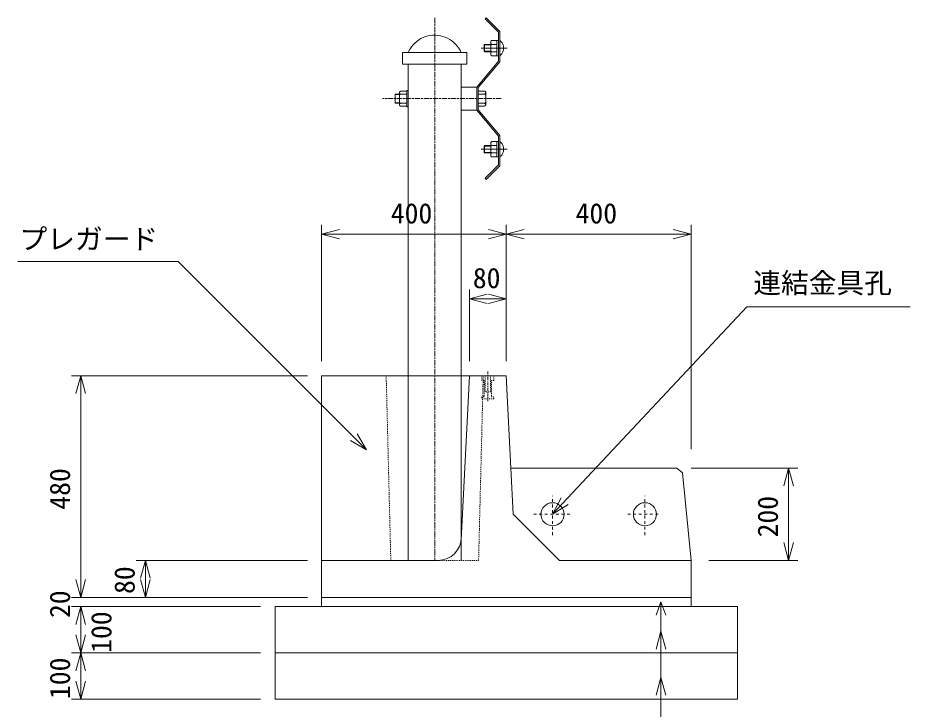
# Model space of a CAD drawing. Units: millimetres, scale not verified. Extents: x -400 to 400, y -275 to 275.
# Drawn here: x 6.1 to 102.6, y 124.6 to 199.5 of the extents above; entities that cross this region are included whole.
import ezdxf
from ezdxf.enums import TextEntityAlignment as Align

# ---------------------------------------------------------------- set-up
doc = ezdxf.new("R2010")
doc.units = ezdxf.units.MM
for name, pattern in [('CHAIN', [18.5, 12, -1.5, 3.5, -1.5]), ('DASHED_DOTTED', [9.25, 6, -1.5, 0.25, -1.5]), ('DASHED_SPACED', [12, 6, -6]), ('DOTTED', [1.75, 0.25, -1.5])]:
    doc.linetypes.add(name, pattern=pattern)
doc.layers.add('0-0', color=7, linetype='Continuous')
doc.layers.add('0-1_現況線', color=1, linetype='Continuous', lineweight=18)
doc.styles.add('ＭＳ ゴシック', font='')
doc.styles.get('ＭＳ ゴシック').set_extended_font_data('MS Gothic')

# ---------------------------------------------------------------- blocks, each defined once
blk = doc.blocks.new('-GLay-0-')
at = {"layer": '0-1_現況線', "linetype": 'CHAIN'}
for p, q in [((9433.4, 9929.07), (9433.4, 8754.07)), ((9577.54, 9754.07), (9320.61, 9754.07))]:
    blk.add_line(p, q, dxfattribs=at)
at = {"layer": '0-1_現況線'}
for p, q in [((9544.55, 9929.07), (9542.53, 9926.58)), ((9542.53, 9926.58), (9571.35, 9898.21)), ((9544.55, 9929.07), (9574.55, 9899.74)), ((9571.35, 9834.97), (9571.35, 9898.21)), ((9574.55, 9899.74), (9574.55, 9833.81)), ((9540.37, 9870.54), (9540.33, 9856.54)), ((9541.38, 9871.54), (9540.37, 9870.54)), ((9555.18, 9870.54), (9540.38, 9870.54)), ((9541.32, 9855.54), (9541.38, 9871.54)), ((9555.18, 9871.54), (9541.38, 9871.54)), ((9555.18, 9873.54), (9555.12, 9853.54)), ((9555.17, 9869.54), (9555.13, 9857.54)), ((9555.2, 9878.04), (9555.18, 9873.54)), ((9557.18, 9871.54), (9568.18, 9871.54)), ((9557.21, 9880.04), (9571.35, 9880.04)), ((9568.21, 9880.04), (9568.09, 9847.04)), ((9533.69, 9863.57), (9590.39, 9863.57)), ((9555.12, 9856.54), (9540.32, 9856.54)), ((9540.33, 9856.54), (9541.32, 9855.54)), ((9555.12, 9855.54), (9541.32, 9855.54)), ((9555.1, 9849.04), (9555.12, 9853.54)), ((9557.12, 9855.54), (9568.12, 9855.54)), ((9574.55, 9833.81), (9527.75, 9778.11)), ((9571.29, 9847.04), (9557.09, 9847.04)), ((9376.25, 9829.07), (9376.25, 8754.07)), ((9490.55, 9829.07), (9490.55, 8754.07)), ((9527.75, 9778.11), (9527.75, 9730.02)), ((9347.54, 9744.07), (9347.54, 9764.07)), ((9347.54, 9764.07), (9357.05, 9764.07)), ((9347.54, 9763.07), (9357.05, 9763.07)), ((9357.05, 9749.07), (9357.05, 9767.07)), ((9357.05, 9764.07), (9357.05, 9747.07)), ((9357.05, 9741.07), (9357.05, 9761.07)), ((9373.05, 9770.07), (9360.05, 9770.07)), ((9373.05, 9764.07), (9360.05, 9764.07)), ((9527.75, 9770.04), (9541.75, 9770.04)), ((9527.75, 9764.07), (9527.75, 9744.07)), ((9527.75, 9764.07), (9540.75, 9764.07)), ((9543.75, 9741.07), (9543.75, 9768.04)), ((9543.75, 9747.07), (9543.75, 9761.07)), ((9543.75, 9759.07), (9543.75, 9749.07)), ((9347.54, 9745.07), (9357.05, 9745.07)), ((9347.54, 9744.07), (9357.05, 9744.07)), ((9373.05, 9744.07), (9360.05, 9744.07)), ((9373.05, 9738.07), (9360.05, 9738.07)), ((9527.75, 9744.07), (9540.75, 9744.07)), ((9527.75, 9744.07), (9527.75, 9738.07)), ((9527.75, 9738.07), (9540.75, 9738.07)), ((9490.55, 9729.07), (9524.55, 9729.07)), ((9490.55, 9729.07), (9524.55, 9729.07)), ((9524.55, 9728.85), (9571.35, 9673.16)), ((9574.55, 9674.33), (9527.75, 9730.02)), ((9555.2, 9659.04), (9555.18, 9654.54)), ((9557.21, 9661.04), (9571.35, 9661.04)), ((9568.21, 9661.04), (9568.09, 9628.04)), ((9571.35, 9673.16), (9571.35, 9610.43)), ((9574.55, 9674.33), (9574.55, 9608.91)), ((9533.69, 9644.57), (9590.39, 9644.57)), ((9555.12, 9637.54), (9540.32, 9637.54)), ((9540.37, 9651.54), (9540.33, 9637.54)), ((9540.33, 9637.54), (9541.32, 9636.54)), ((9541.38, 9652.54), (9540.37, 9651.54)), ((9555.18, 9651.54), (9540.38, 9651.54)), ((9541.32, 9636.54), (9541.38, 9652.54)), ((9555.18, 9652.54), (9541.38, 9652.54)), ((9555.18, 9654.54), (9555.12, 9634.54)), ((9555.17, 9650.54), (9555.13, 9638.54)), ((9557.18, 9652.54), (9568.18, 9652.54)), ((9555.12, 9636.54), (9541.32, 9636.54)), ((9555.1, 9630.04), (9555.12, 9634.54)), ((9571.29, 9628.04), (9557.09, 9628.04)), ((9557.12, 9636.54), (9568.12, 9636.54)), ((9542.53, 9581.55), (9571.35, 9610.43)), ((9544.55, 9579.07), (9574.55, 9608.91)), ((9542.53, 9581.55), (9544.55, 9579.07))]:
    blk.add_line(p, q, dxfattribs=at)
at = {"layer": '0-1_現況線', "color": 4}
for p, q in [((9188.4, 9480.55), (9188.4, 9185.66)), ((9188.4, 9460.55), (9227.04, 9470.91)), ((9588.4, 9460.55), (9549.76, 9470.91)), ((9588.4, 9480.55), (9588.4, 9340.55)), ((9588.4, 9460.55), (9627.04, 9470.91)), ((9988.4, 9460.55), (9949.76, 9470.91)), ((9988.4, 9480.55), (9988.4, 8995.16)), ((9188.4, 9460.55), (9227.04, 9450.2)), ((9188.4, 9460.55), (9588.4, 9460.55)), ((9588.4, 9460.55), (9549.76, 9450.2)), ((9588.4, 9460.55), (9627.04, 9450.2)), ((9588.4, 9460.55), (9988.4, 9460.55)), ((9988.4, 9460.55), (9949.76, 9450.2)), ((8878.17, 9401.39), (8531.19, 9401.39)), ((9285.88, 8993.68), (8878.17, 9401.39)), ((9508.4, 9340.55), (9508.4, 9185.66)), ((9508.4, 9320.55), (9547.04, 9330.91)), ((9588.4, 9320.55), (9549.76, 9330.91)), ((9588.4, 9340.55), (9588.4, 9185.66)), ((9508.4, 9320.55), (9588.4, 9320.55)), ((9508.4, 9320.55), (9547.04, 9310.2)), ((9588.4, 9320.55), (9549.76, 9310.2)), ((9688.4, 8854.07), (10109.01, 9303.05)), ((10109.01, 9303.05), (10462.42, 9303.05)), ((8647.28, 9154.07), (9158.44, 9154.07)), ((8667.28, 9154.07), (8656.92, 9115.43)), ((8667.28, 8674.07), (8667.28, 9154.07)), ((8667.28, 9154.07), (8677.63, 9115.43)), ((9285.88, 8993.68), (9265.88, 9028.32)), ((9285.88, 8993.68), (9251.23, 9013.68)), ((10219.35, 8954.07), (9988.4, 8954.07)), ((10199.35, 8954.07), (10189, 8915.43)), ((10199.35, 8954.07), (10209.71, 8915.43)), ((10199.35, 8754.07), (10199.35, 8954.07)), ((9688.4, 8854.07), (9707.26, 8889.34)), ((9688.4, 8854.07), (9722.37, 8875.18)), ((10199.35, 8754.07), (10189, 8792.7)), ((10199.35, 8754.07), (10209.71, 8792.7)), ((8787.28, 8754.07), (9158.44, 8754.07)), ((8807.28, 8754.07), (8796.92, 8715.43)), ((8807.28, 8674.07), (8807.28, 8754.07)), ((8807.28, 8754.07), (8817.63, 8715.43)), ((10219.35, 8754.07), (10026.44, 8754.07)), ((8667.28, 8674.07), (8656.92, 8712.7)), ((8667.28, 8674.07), (8677.63, 8712.7)), ((8807.28, 8674.07), (8796.92, 8712.7)), ((8807.28, 8674.07), (8817.63, 8712.7)), ((8647.28, 8674.07), (8787.28, 8674.07)), ((8787.28, 8674.07), (9158.44, 8674.07)), ((8647.28, 8654.07), (9056.28, 8654.07)), ((8667.28, 8654.07), (8656.92, 8615.43)), ((8667.28, 8654.07), (8656.92, 8615.43)), ((8667.28, 8654.07), (8677.63, 8615.43)), ((8667.28, 8654.07), (8677.63, 8615.43)), ((8667.28, 8554.07), (8667.28, 8654.07)), ((9923.07, 8664.42), (9912.72, 8635.78)), ((9923.07, 8664.42), (9923.07, 7775.12)), ((9923.07, 8664.42), (9933.43, 8635.78)), ((9923.07, 8600.72), (9912.72, 8562.08)), ((9923.07, 8600.72), (9933.43, 8562.08)), ((8667.28, 8554.07), (8656.92, 8592.7)), ((8667.28, 8554.07), (8677.63, 8592.7)), ((9056.28, 8554.07), (8647.28, 8554.07)), ((8667.28, 8554.07), (8656.92, 8515.43)), ((8667.28, 8554.07), (8677.63, 8515.43)), ((8667.28, 8454.07), (8667.28, 8554.07)), ((9923.07, 8500.72), (9912.72, 8462.08)), ((9923.07, 8500.72), (9933.43, 8462.08)), ((8667.28, 8454.07), (8656.92, 8492.7)), ((8667.28, 8454.07), (8677.63, 8492.7)), ((9056.28, 8454.07), (8647.28, 8454.07))]:
    blk.add_line(p, q, dxfattribs=at)
at = {"layer": '0-1_現況線', "color": 2}
for p, q in [((9188.4, 9154.07), (9508.4, 9154.07)), ((9188.4, 9154.07), (9188.4, 8654.07)), ((9508.4, 9154.07), (9490.65, 8799.08)), ((9508.4, 9154.07), (9588.4, 9154.07)), ((9588.4, 9154.07), (9598.4, 8954.07)), ((9598.4, 8954.07), (9957.18, 8954.07)), ((9598.4, 8954.07), (9603.4, 8854.07)), ((9969.4, 8944.07), (9957.18, 8954.07)), ((9969.4, 8944.07), (9988.4, 8754.07)), ((9603.4, 8854.07), (9703.4, 8754.07)), ((9440.9, 8754.07), (9188.4, 8754.07)), ((9703.4, 8754.07), (9988.4, 8754.07)), ((9988.4, 8754.07), (9988.4, 8654.07)), ((9188.4, 8674.07), (9988.4, 8674.07)), ((9088.4, 8454.07), (9088.4, 8654.07)), ((9088.4, 8554.07), (10088.4, 8554.07)), ((9088.4, 8454.07), (10088.4, 8454.07))]:
    blk.add_line(p, q, dxfattribs=at)
at = {"layer": '0-1_現況線', "color": 7, "linetype": 'DOTTED'}
blk.add_line((9328.4, 9154.07), (9338.4, 8754.07), dxfattribs=at)
at = {"layer": '0-1_現況線', "color": 4, "linetype": 'DOTTED'}
for p, q in [((9535.4, 9154.07), (9535.4, 9144.07)), ((9542.4, 9154.07), (9542.4, 9119.07)), ((9554.4, 9154.07), (9554.4, 9119.07)), ((9561.4, 9154.07), (9561.4, 9144.07)), ((9540.4, 9144.07), (9535.4, 9144.07)), ((9540.4, 9144.07), (9540.4, 9108.07)), ((9556.4, 9144.07), (9556.4, 9108.07)), ((9561.4, 9144.07), (9556.4, 9144.07)), ((9554.4, 9119.07), (9542.4, 9119.07)), ((9540.4, 9108.07), (9535.4, 9108.07)), ((9535.4, 9108.07), (9535.4, 9104.07)), ((9561.4, 9104.07), (9535.4, 9104.07)), ((9561.4, 9108.07), (9556.4, 9108.07)), ((9561.4, 9104.07), (9561.4, 9108.07))]:
    blk.add_line(p, q, dxfattribs=at)
at = {"layer": '0-1_現況線', "color": 4, "linetype": 'DASHED_DOTTED'}
blk.add_line((9548.4, 9163.36), (9548.4, 9098.96), dxfattribs=at)
at = {"layer": '0-1_現況線', "color": 2, "linetype": 'DASHED_SPACED'}
for p, q in [((9688.4, 8809.12), (9688.4, 8894.27)), ((9888.4, 8809.12), (9888.4, 8894.27)), ((9647.84, 8854.07), (9728.84, 8854.07)), ((9851.04, 8854.07), (9922.35, 8854.07))]:
    blk.add_line(p, q, dxfattribs=at)
at = {"layer": '0-1_現況線'}
for points in [[(9490.55, 9854.07), (9488.17, 9858.95), (9485.37, 9863.61), (9482.18, 9868.01), (9478.62, 9872.12), (9474.71, 9875.9), (9470.49, 9879.32), (9465.99, 9882.36), (9461.24, 9885), (9456.28, 9887.21), (9451.14, 9888.99), (9445.87, 9890.31), (9440.5, 9891.16), (9435.08, 9891.54), (9429.64, 9891.45), (9424.24, 9890.89), (9418.9, 9889.86), (9413.68, 9888.36), (9408.6, 9886.42), (9403.71, 9884.04), (9399.05, 9881.24), (9394.65, 9878.05), (9390.55, 9874.49), (9386.77, 9870.58), (9383.35, 9866.36), (9380.31, 9861.86), (9377.67, 9857.11), (9376.25, 9854.07)], [(9557.18, 9871.54), (9557, 9871.54), (9556.83, 9871.51), (9556.66, 9871.47), (9556.49, 9871.42), (9556.33, 9871.36), (9556.17, 9871.27), (9556.03, 9871.18), (9555.89, 9871.07), (9555.76, 9870.96), (9555.64, 9870.83), (9555.53, 9870.69), (9555.44, 9870.54), (9555.36, 9870.38), (9555.29, 9870.22), (9555.24, 9870.06), (9555.2, 9869.88), (9555.18, 9869.71), (9555.17, 9869.54)], [(9555.18, 9873.54), (9555.19, 9873.37), (9555.21, 9873.2), (9555.25, 9873.03), (9555.3, 9872.86), (9555.37, 9872.7), (9555.45, 9872.55), (9555.54, 9872.4), (9555.65, 9872.26), (9555.76, 9872.13), (9555.89, 9872.01), (9556.03, 9871.91), (9556.17, 9871.81), (9556.33, 9871.73), (9556.49, 9871.67), (9556.65, 9871.61), (9556.82, 9871.57), (9557, 9871.55), (9557.17, 9871.54), (9557.18, 9871.54)], [(9557.21, 9880.04), (9557.03, 9880.04), (9556.86, 9880.01), (9556.69, 9879.97), (9556.52, 9879.92), (9556.36, 9879.86), (9556.2, 9879.77), (9556.06, 9879.68), (9555.92, 9879.57), (9555.79, 9879.46), (9555.67, 9879.33), (9555.56, 9879.19), (9555.47, 9879.04), (9555.39, 9878.88), (9555.32, 9878.72), (9555.27, 9878.56), (9555.23, 9878.38), (9555.21, 9878.21), (9555.2, 9878.04)], [(9574.55, 9847.04), (9575.94, 9848.24), (9577.22, 9849.55), (9578.38, 9850.97), (9579.41, 9852.49), (9580.3, 9854.09), (9581.06, 9855.76), (9581.66, 9857.49), (9582.11, 9859.27), (9582.4, 9861.08), (9582.54, 9862.91), (9582.51, 9864.74), (9582.33, 9866.57), (9581.99, 9868.37), (9581.49, 9870.13), (9580.84, 9871.84), (9580.04, 9873.5), (9579.11, 9875.07), (9578.03, 9876.56), (9576.84, 9877.95), (9575.52, 9879.23), (9574.55, 9880.04)], [(9557.12, 9855.54), (9556.95, 9855.54), (9556.77, 9855.51), (9556.6, 9855.47), (9556.44, 9855.42), (9556.27, 9855.36), (9556.12, 9855.27), (9555.97, 9855.18), (9555.83, 9855.07), (9555.7, 9854.96), (9555.58, 9854.83), (9555.48, 9854.69), (9555.38, 9854.54), (9555.3, 9854.38), (9555.24, 9854.22), (9555.18, 9854.06), (9555.15, 9853.88), (9555.12, 9853.71), (9555.12, 9853.54)], [(9555.13, 9857.54), (9555.14, 9857.37), (9555.16, 9857.2), (9555.2, 9857.03), (9555.25, 9856.86), (9555.31, 9856.7), (9555.39, 9856.55), (9555.49, 9856.4), (9555.59, 9856.26), (9555.71, 9856.13), (9555.84, 9856.01), (9555.97, 9855.91), (9556.12, 9855.81), (9556.27, 9855.73), (9556.43, 9855.67), (9556.6, 9855.61), (9556.77, 9855.57), (9556.94, 9855.55), (9557.12, 9855.54), (9557.12, 9855.54)], [(9571.35, 9834.97), (9524.55, 9779.28), (9524.55, 9729.07)], [(9555.1, 9849.04), (9555.11, 9848.87), (9555.13, 9848.7), (9555.17, 9848.53), (9555.22, 9848.36), (9555.28, 9848.2), (9555.36, 9848.05), (9555.46, 9847.9), (9555.56, 9847.76), (9555.68, 9847.63), (9555.81, 9847.51), (9555.94, 9847.41), (9556.09, 9847.31), (9556.24, 9847.23), (9556.4, 9847.17), (9556.57, 9847.11), (9556.74, 9847.07), (9556.91, 9847.05), (9557.09, 9847.04), (9557.09, 9847.04)], [(9490.55, 9729.07), (9490.55, 9779.07), (9524.55, 9779.07)], [(9490.55, 9729.07), (9490.55, 9779.07), (9524.55, 9779.07)], [(9360.05, 9770.07), (9359.79, 9770.05), (9359.53, 9770.02), (9359.27, 9769.96), (9359.02, 9769.88), (9358.78, 9769.78), (9358.55, 9769.66), (9358.33, 9769.52), (9358.12, 9769.36), (9357.93, 9769.19), (9357.75, 9768.99), (9357.59, 9768.79), (9357.45, 9768.57), (9357.33, 9768.33), (9357.23, 9768.09), (9357.15, 9767.84), (9357.09, 9767.59), (9357.06, 9767.33), (9357.05, 9767.07)], [(9357.05, 9767.07), (9357.06, 9766.8), (9357.09, 9766.54), (9357.15, 9766.29), (9357.23, 9766.04), (9357.33, 9765.8), (9357.45, 9765.57), (9357.59, 9765.35), (9357.75, 9765.14), (9357.93, 9764.94), (9358.12, 9764.77), (9358.33, 9764.61), (9358.55, 9764.47), (9358.78, 9764.35), (9359.02, 9764.25), (9359.27, 9764.17), (9359.53, 9764.11), (9359.79, 9764.08), (9360.05, 9764.07)], [(9360.05, 9764.07), (9359.79, 9764.05), (9359.53, 9764.02), (9359.27, 9763.96), (9359.02, 9763.88), (9358.78, 9763.78), (9358.55, 9763.66), (9358.33, 9763.52), (9358.12, 9763.36), (9357.93, 9763.19), (9357.75, 9762.99), (9357.59, 9762.79), (9357.45, 9762.57), (9357.33, 9762.33), (9357.23, 9762.09), (9357.15, 9761.84), (9357.09, 9761.59), (9357.06, 9761.33), (9357.05, 9761.07)], [(9540.75, 9764.07), (9541.01, 9764.08), (9541.27, 9764.11), (9541.53, 9764.17), (9541.78, 9764.25), (9542.02, 9764.35), (9542.25, 9764.47), (9542.47, 9764.61), (9542.68, 9764.77), (9542.87, 9764.94), (9543.05, 9765.14), (9543.21, 9765.35), (9543.35, 9765.57), (9543.47, 9765.8), (9543.57, 9766.04), (9543.65, 9766.29), (9543.7, 9766.54), (9543.74, 9766.8), (9543.75, 9767.07)], [(9543.75, 9761.07), (9543.74, 9761.33), (9543.7, 9761.59), (9543.65, 9761.84), (9543.57, 9762.09), (9543.47, 9762.33), (9543.35, 9762.57), (9543.21, 9762.79), (9543.05, 9762.99), (9542.87, 9763.19), (9542.68, 9763.36), (9542.47, 9763.52), (9542.25, 9763.66), (9542.02, 9763.78), (9541.78, 9763.88), (9541.53, 9763.96), (9541.27, 9764.02), (9541.01, 9764.05), (9540.75, 9764.07)], [(9543.75, 9761.07), (9543.74, 9761.33), (9543.7, 9761.59), (9543.65, 9761.84), (9543.57, 9762.09), (9543.47, 9762.33), (9543.35, 9762.57), (9543.21, 9762.79), (9543.05, 9762.99), (9542.87, 9763.19), (9542.68, 9763.36), (9542.47, 9763.52), (9542.25, 9763.66), (9542.02, 9763.78), (9541.78, 9763.88), (9541.53, 9763.96), (9541.27, 9764.02), (9541.01, 9764.05), (9540.75, 9764.07)], [(9543.75, 9768.04), (9543.74, 9768.22), (9543.72, 9768.39), (9543.68, 9768.56), (9543.63, 9768.73), (9543.56, 9768.89), (9543.48, 9769.04), (9543.39, 9769.19), (9543.28, 9769.33), (9543.16, 9769.46), (9543.03, 9769.58), (9542.9, 9769.68), (9542.75, 9769.78), (9542.59, 9769.86), (9542.43, 9769.92), (9542.27, 9769.98), (9542.1, 9770.01), (9541.92, 9770.04), (9541.75, 9770.04)], [(9357.05, 9747.07), (9357.06, 9746.8), (9357.09, 9746.54), (9357.15, 9746.29), (9357.23, 9746.04), (9357.33, 9745.8), (9357.45, 9745.57), (9357.59, 9745.35), (9357.75, 9745.14), (9357.93, 9744.94), (9358.12, 9744.77), (9358.33, 9744.61), (9358.55, 9744.47), (9358.78, 9744.35), (9359.02, 9744.25), (9359.27, 9744.17), (9359.53, 9744.11), (9359.79, 9744.08), (9360.05, 9744.07)], [(9360.05, 9744.07), (9359.79, 9744.05), (9359.53, 9744.02), (9359.27, 9743.96), (9359.02, 9743.88), (9358.78, 9743.78), (9358.55, 9743.66), (9358.33, 9743.52), (9358.12, 9743.36), (9357.93, 9743.19), (9357.75, 9742.99), (9357.59, 9742.79), (9357.45, 9742.57), (9357.33, 9742.33), (9357.23, 9742.09), (9357.15, 9741.84), (9357.09, 9741.59), (9357.06, 9741.33), (9357.05, 9741.07)], [(9357.05, 9741.07), (9357.06, 9740.8), (9357.09, 9740.54), (9357.15, 9740.29), (9357.23, 9740.04), (9357.33, 9739.8), (9357.45, 9739.57), (9357.59, 9739.35), (9357.75, 9739.14), (9357.93, 9738.94), (9358.12, 9738.77), (9358.33, 9738.61), (9358.55, 9738.47), (9358.78, 9738.35), (9359.02, 9738.25), (9359.27, 9738.17), (9359.53, 9738.11), (9359.79, 9738.08), (9360.05, 9738.07)], [(9540.75, 9744.07), (9541.01, 9744.08), (9541.27, 9744.11), (9541.53, 9744.17), (9541.78, 9744.25), (9542.02, 9744.35), (9542.25, 9744.47), (9542.47, 9744.61), (9542.68, 9744.77), (9542.87, 9744.94), (9543.05, 9745.14), (9543.21, 9745.35), (9543.35, 9745.57), (9543.47, 9745.8), (9543.57, 9746.04), (9543.65, 9746.29), (9543.7, 9746.54), (9543.74, 9746.8), (9543.75, 9747.07)], [(9543.75, 9741.07), (9543.74, 9741.33), (9543.7, 9741.59), (9543.65, 9741.84), (9543.57, 9742.09), (9543.47, 9742.33), (9543.35, 9742.57), (9543.21, 9742.79), (9543.05, 9742.99), (9542.87, 9743.19), (9542.68, 9743.36), (9542.47, 9743.52), (9542.25, 9743.66), (9542.02, 9743.78), (9541.78, 9743.88), (9541.53, 9743.96), (9541.27, 9744.02), (9541.01, 9744.05), (9540.75, 9744.07)], [(9540.75, 9738.07), (9541.01, 9738.08), (9541.27, 9738.11), (9541.53, 9738.17), (9541.78, 9738.25), (9542.02, 9738.35), (9542.25, 9738.47), (9542.47, 9738.61), (9542.68, 9738.77), (9542.87, 9738.94), (9543.05, 9739.14), (9543.21, 9739.35), (9543.35, 9739.57), (9543.47, 9739.8), (9543.57, 9740.04), (9543.65, 9740.29), (9543.7, 9740.54), (9543.74, 9740.8), (9543.75, 9741.07)], [(9557.21, 9661.04), (9557.03, 9661.04), (9556.86, 9661.01), (9556.69, 9660.97), (9556.52, 9660.92), (9556.36, 9660.86), (9556.2, 9660.77), (9556.06, 9660.68), (9555.92, 9660.57), (9555.79, 9660.46), (9555.67, 9660.33), (9555.56, 9660.19), (9555.47, 9660.04), (9555.39, 9659.88), (9555.32, 9659.72), (9555.27, 9659.56), (9555.23, 9659.38), (9555.21, 9659.21), (9555.2, 9659.04)], [(9574.55, 9628.04), (9575.94, 9629.24), (9577.22, 9630.55), (9578.38, 9631.97), (9579.41, 9633.49), (9580.3, 9635.09), (9581.06, 9636.76), (9581.66, 9638.49), (9582.11, 9640.27), (9582.4, 9642.08), (9582.54, 9643.91), (9582.51, 9645.74), (9582.33, 9647.57), (9581.99, 9649.37), (9581.49, 9651.13), (9580.84, 9652.84), (9580.04, 9654.5), (9579.11, 9656.07), (9578.03, 9657.56), (9576.84, 9658.95), (9575.52, 9660.23), (9574.55, 9661.04)], [(9555.13, 9638.54), (9555.14, 9638.37), (9555.16, 9638.2), (9555.2, 9638.03), (9555.25, 9637.86), (9555.31, 9637.7), (9555.39, 9637.55), (9555.49, 9637.4), (9555.59, 9637.26), (9555.71, 9637.13), (9555.84, 9637.01), (9555.97, 9636.91), (9556.12, 9636.81), (9556.27, 9636.73), (9556.43, 9636.67), (9556.6, 9636.61), (9556.77, 9636.57), (9556.94, 9636.55), (9557.12, 9636.54), (9557.12, 9636.54)], [(9557.18, 9652.54), (9557, 9652.54), (9556.83, 9652.51), (9556.66, 9652.47), (9556.49, 9652.42), (9556.33, 9652.36), (9556.17, 9652.27), (9556.03, 9652.18), (9555.89, 9652.07), (9555.76, 9651.96), (9555.64, 9651.83), (9555.53, 9651.69), (9555.44, 9651.54), (9555.36, 9651.38), (9555.29, 9651.22), (9555.24, 9651.06), (9555.2, 9650.88), (9555.18, 9650.71), (9555.17, 9650.54)], [(9555.18, 9654.54), (9555.19, 9654.37), (9555.21, 9654.2), (9555.25, 9654.03), (9555.3, 9653.86), (9555.37, 9653.7), (9555.45, 9653.55), (9555.54, 9653.4), (9555.65, 9653.26), (9555.76, 9653.13), (9555.89, 9653.01), (9556.03, 9652.91), (9556.17, 9652.81), (9556.33, 9652.73), (9556.49, 9652.67), (9556.65, 9652.61), (9556.82, 9652.57), (9557, 9652.55), (9557.17, 9652.54), (9557.18, 9652.54)], [(9555.1, 9630.04), (9555.11, 9629.87), (9555.13, 9629.7), (9555.17, 9629.53), (9555.22, 9629.36), (9555.28, 9629.2), (9555.36, 9629.05), (9555.46, 9628.9), (9555.56, 9628.76), (9555.68, 9628.63), (9555.81, 9628.51), (9555.94, 9628.41), (9556.09, 9628.31), (9556.24, 9628.23), (9556.4, 9628.17), (9556.57, 9628.11), (9556.74, 9628.07), (9556.91, 9628.05), (9557.09, 9628.04), (9557.09, 9628.04)], [(9557.12, 9636.54), (9556.95, 9636.54), (9556.77, 9636.51), (9556.6, 9636.47), (9556.44, 9636.42), (9556.27, 9636.36), (9556.12, 9636.27), (9555.97, 9636.18), (9555.83, 9636.07), (9555.7, 9635.96), (9555.58, 9635.83), (9555.48, 9635.69), (9555.38, 9635.54), (9555.3, 9635.38), (9555.24, 9635.22), (9555.18, 9635.06), (9555.15, 9634.88), (9555.12, 9634.71), (9555.12, 9634.54)]]:
    blk.add_lwpolyline(points, dxfattribs=at)
for points in [[(9503.05, 9829.07), (9503.05, 9854.07), (9363.75, 9854.07), (9363.75, 9829.07)], [(9376.25, 9772.07), (9373.05, 9772.07), (9373.05, 9736.07), (9376.25, 9736.07)]]:
    blk.add_lwpolyline(points, close=True, dxfattribs=at)
at = {"layer": '0-1_現況線', "color": 7, "linetype": 'DOTTED'}
blk.add_lwpolyline([(9338.4, 8754.07), (9528.4, 8754.07), (9538.4, 9154.07)], dxfattribs=at)
at = {"layer": '0-1_現況線', "color": 2}
blk.add_lwpolyline([(9088.4, 8654.07), (10088.4, 8654.07), (10088.4, 8454.07)], dxfattribs=at)
for centre in [(9688.4, 8854.07), (9888.4, 8854.07)]:
    blk.add_circle(centre, 25, dxfattribs=at)
blk.add_arc((9440.9, 8804.07), 50, 270, 0, dxfattribs=at)
at = {"layer": '0-1_現況線', "color": 7, "style": 'ＭＳ ゴシック'}
for s, p in [('400', (9338.4, 9470.55)), ('400', (9738.4, 9470.55)), ('プレガード', (8534.86, 9414.99)), ('80', (9515.9, 9330.55)), ('連結金具孔', (10122.93, 9319.74))]:
    blk.add_text(s, height=43.99, dxfattribs=at).set_placement(p, align=Align.BOTTOM_LEFT)
for s, p in [('480', (8657.28, 8864.07)), ('200', (10189.35, 8804.07)), ('80', (8797.28, 8681.57)), ('20', (8657.28, 8629.45)), ('100', (8746.95, 8554.07)), ('100', (8657.28, 8454.07))]:
    blk.add_text(s, height=43.99, rotation=90, dxfattribs=at).set_placement(p, align=Align.BOTTOM_LEFT)

msp = doc.modelspace()

# ---------------------------------------------------------------- block references
at = {"layer": '0-0', "xscale": 0.05, "yscale": 0.05}
msp.add_blockref('-GLay-0-', (-420.5, -297), dxfattribs=at)

doc.saveas('drawing.dxf')
